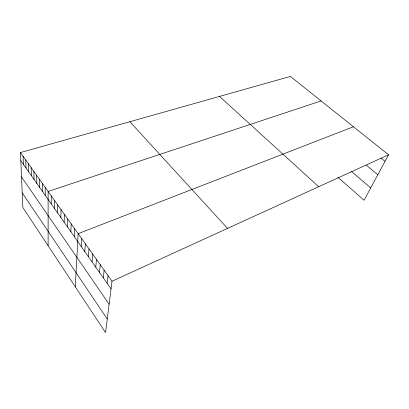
<?xml version="1.0" encoding="UTF-8"?>
<svg xmlns="http://www.w3.org/2000/svg" width="409" height="409" viewBox="0 0 409 409"><rect width="100%" height="100%" fill="white"/><g stroke="black" fill="none" stroke-linecap="round" stroke-linejoin="round"><path stroke-width="0.61" d="M51.232 203.861L51.273 195.891M54.402 208.365L54.489 200.405M57.613 212.925L57.741 204.975M60.864 217.542L61.038 209.607M64.152 222.215L64.377 214.296M67.485 226.949L67.756 219.045M70.859 231.745L71.181 223.856M74.28 236.601L74.648 228.733M75.297 286.832L78.165 233.672L353.437 126.749M81.248 246.504L81.723 238.672M84.801 251.555L85.333 243.744M88.405 256.668L88.993 248.882M92.051 261.852L92.7 254.091M95.752 267.108L96.458 259.372M99.499 272.43L100.261 264.72M103.298 277.829L104.126 270.144M107.148 283.299L108.037 275.646M20.45 152.577L112.01 281.223L105.553 332.573L22.858 207.542L20.45 152.577L290.39 76.427L388.55 154.776L364.112 200.257L337.921 177.286M112.01 281.223L388.55 154.776M321.111 100.946L48.104 191.432L48.119 245.737M381.03 158.109L385.022 161.34M366.306 165.159L377.824 174.74M351.362 171.407L370.723 187.961M219.526 96.417L318.677 186.724M129.857 121.713L227.537 228.396M20.803 160.625L111.049 288.846M21.513 176.923L109.121 304.173M22.214 192.854L107.255 319.015M23.078 156.269L23.4 164.311M25.736 160.006L26.028 168.043M28.425 163.779L28.681 171.816M31.14 167.598L31.365 175.63M33.891 171.458L34.075 179.485M36.667 175.364L36.82 183.38M39.479 179.311L39.591 187.322M42.321 183.304L42.398 191.305M45.194 187.342L45.235 195.338"/></g></svg>
